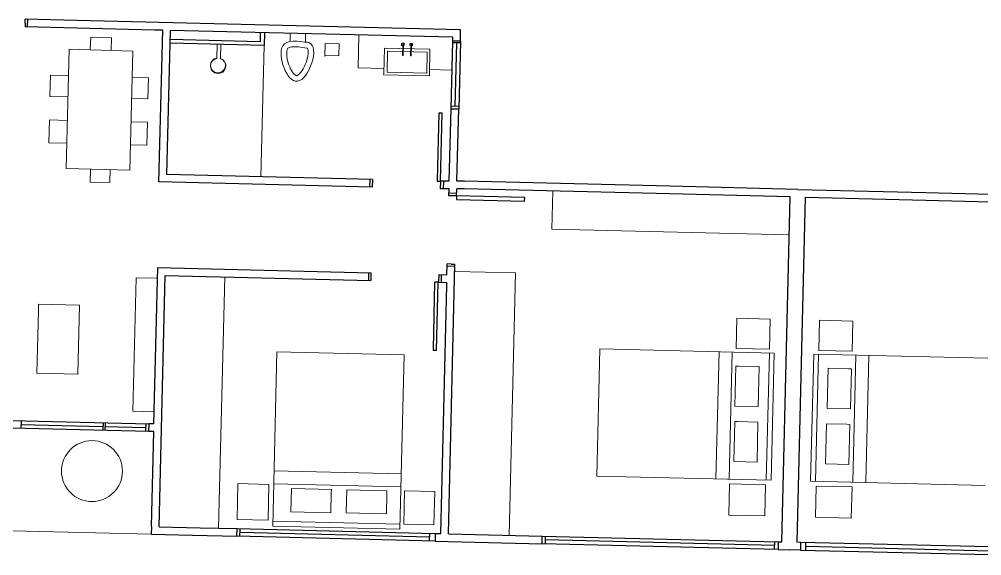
# Model space of a CAD drawing. Header units: millimetres. Extents: x 1418 to 1811, y 1796 to 1956.
# Drawn here: x 1470.76 to 1479.55, y 1866.2 to 1871.1 of the extents above; entities that cross this region are included whole.
import ezdxf

# ---------------------------------------------------------------- set-up
doc = ezdxf.new("R2010")
doc.units = ezdxf.units.MM
for name, color, linetype, lineweight in [('JANELAS', 5, 'Continuous', 25), ('layout', 253, 'Continuous', 13), ('LINHAFINA', 7, 'Continuous', 15), ('LINHAGROSSA', 7, 'Continuous', 30)]:
    doc.layers.add(name, color=color, linetype=linetype, lineweight=lineweight)

msp = doc.modelspace()

# ---------------------------------------------------------------- linework, layer by layer
at = {"layer": 'JANELAS'}
for p, q in [((1474.702, 1870.2816), (1474.7171, 1870.8989)), ((1474.7867, 1870.8819), (1474.7167, 1870.8836)), ((1474.7517, 1870.8828), (1474.7376, 1870.3024)), ((1474.7871, 1870.8972), (1474.7721, 1870.2799)), ((1474.7726, 1870.3016), (1474.7026, 1870.3033)), ((1470.0729, 1867.4508), (1471.9451, 1867.4053)), ((1471.9434, 1867.3343), (1470.0712, 1867.3799)), ((1470.7771, 1867.3627), (1470.7788, 1867.4337)), ((1470.7779, 1867.3982), (1471.5235, 1867.38)), ((1471.5244, 1867.4155), (1471.5226, 1867.3446)), ((1471.5448, 1867.344), (1471.5466, 1867.415)), ((1471.5457, 1867.3795), (1471.9161, 1867.3705)), ((1471.9152, 1867.335), (1471.917, 1867.406)), ((1472.7481, 1866.4473), (1474.5576, 1866.4032)), ((1472.7749, 1866.3765), (1472.7766, 1866.4466)), ((1474.5076, 1866.3694), (1472.7758, 1866.4116)), ((1474.5068, 1866.3344), (1474.5085, 1866.4044)), ((1474.5559, 1866.3332), (1472.7464, 1866.3772)), ((1477.6884, 1866.2569), (1475.5331, 1866.3094)), ((1475.5348, 1866.3795), (1477.6901, 1866.327)), ((1475.5641, 1866.3086), (1475.5658, 1866.3787)), ((1477.6578, 1866.2927), (1475.565, 1866.3437)), ((1477.6569, 1866.2577), (1477.6586, 1866.3278)), ((1480.0486, 1866.2696), (1477.8933, 1866.322)), ((1477.941, 1866.2508), (1477.9427, 1866.3208)), ((1477.8916, 1866.252), (1480.0469, 1866.1995)), ((1477.9419, 1866.2858), (1480.0188, 1866.2353))]:
    msp.add_line(p, q, dxfattribs=at)
at = {"layer": 'layout'}
for p, q in [((1473.2336, 1870.9664), (1473.2319, 1870.8947)), ((1473.3741, 1870.963), (1473.3723, 1870.8896)), ((1471.4118, 1870.9336), (1471.4079, 1870.8191)), ((1471.6005, 1870.929), (1471.4118, 1870.9336)), ((1471.5977, 1870.8126), (1471.6005, 1870.929)), ((1473.5537, 1870.8776), (1473.5508, 1870.7577)), ((1473.6795, 1870.8745), (1473.5537, 1870.8776)), ((1473.6769, 1870.7643), (1473.6795, 1870.8745)), ((1473.8609, 1870.9538), (1473.8536, 1870.6556)), ((1474.2486, 1870.8597), (1474.2491, 1870.8804)), ((1474.2491, 1870.8804), (1474.2752, 1870.8797)), ((1474.2752, 1870.8797), (1474.2747, 1870.8591)), ((1474.3245, 1870.8586), (1474.3249, 1870.877)), ((1474.3249, 1870.877), (1474.3495, 1870.8764)), ((1474.3495, 1870.8764), (1474.349, 1870.8565)), ((1474.7106, 1870.6347), (1474.7179, 1870.933)), ((1471.1879, 1869.7354), (1471.2144, 1870.8257)), ((1471.2144, 1870.8257), (1471.7953, 1870.8059)), ((1471.7953, 1870.8059), (1471.7689, 1869.7212)), ((1472.5667, 1870.8692), (1472.5636, 1870.7405)), ((1472.6013, 1870.8683), (1472.5982, 1870.7378)), ((1472.9959, 1870.8587), (1472.9667, 1869.6601)), ((1474.0875, 1870.6017), (1474.0932, 1870.8352)), ((1474.0932, 1870.8352), (1474.51, 1870.825)), ((1474.2747, 1870.8591), (1474.2486, 1870.8597)), ((1474.2607, 1870.8696), (1474.2582, 1870.7675)), ((1474.2667, 1870.8695), (1474.2607, 1870.8696)), ((1474.2642, 1870.7673), (1474.2667, 1870.8695)), ((1474.3491, 1870.8594), (1474.3245, 1870.8603)), ((1474.335, 1870.8675), (1474.3325, 1870.7636)), ((1474.3398, 1870.8677), (1474.335, 1870.8678)), ((1474.3373, 1870.7634), (1474.3398, 1870.8677)), ((1474.51, 1870.825), (1474.5041, 1870.5818)), ((1473.551, 1870.7674), (1473.6769, 1870.7643)), ((1474.2582, 1870.7675), (1474.2642, 1870.7673)), ((1474.3325, 1870.7636), (1474.3373, 1870.7634)), ((1473.8536, 1870.6556), (1474.0887, 1870.6498)), ((1474.5055, 1870.6397), (1474.7106, 1870.6347)), ((1471.0445, 1870.5863), (1471.0399, 1870.394)), ((1471.2085, 1870.5823), (1471.0445, 1870.5863)), ((1471.9392, 1870.5645), (1471.7895, 1870.5682)), ((1471.9345, 1870.3722), (1471.9392, 1870.5645)), ((1474.0864, 1870.592), (1474.0875, 1870.6017)), ((1474.5041, 1870.5818), (1474.0864, 1870.592)), ((1471.2038, 1870.39), (1471.0399, 1870.394)), ((1471.9345, 1870.3722), (1471.7848, 1870.3759)), ((1471.0346, 1870.1791), (1471.0295, 1869.9698)), ((1471.1986, 1870.1751), (1471.0346, 1870.1791)), ((1471.9293, 1870.1573), (1471.7796, 1870.161)), ((1471.9242, 1869.948), (1471.9293, 1870.1573)), ((1471.0295, 1869.9698), (1471.1935, 1869.9658)), ((1471.7745, 1869.9517), (1471.9242, 1869.948)), ((1471.7689, 1869.7212), (1471.1879, 1869.7354)), ((1471.4093, 1869.73), (1471.4064, 1869.612)), ((1471.5873, 1869.6076), (1471.5901, 1869.7256)), ((1471.4064, 1869.612), (1471.5873, 1869.6076)), ((1475.6225, 1869.1816), (1475.631, 1869.5289)), ((1477.7899, 1869.1289), (1475.6225, 1869.1816)), ((1475.2921, 1868.7817), (1474.736, 1868.7952)), ((1475.2338, 1866.3868), (1475.2921, 1868.7817)), ((1471.8269, 1868.7379), (1471.7973, 1867.5197)), ((1472.0222, 1868.7331), (1471.8269, 1868.7379)), ((1472.5801, 1866.4514), (1472.636, 1868.745)), ((1470.9342, 1868.439), (1470.9203, 1867.8655)), ((1470.9356, 1868.4964), (1470.9342, 1868.439)), ((1471.3088, 1868.4873), (1470.9356, 1868.4964)), ((1471.2935, 1867.8564), (1471.3088, 1868.4873)), ((1473.1124, 1868.0627), (1473.0736, 1866.471)), ((1474.2739, 1868.0344), (1473.1124, 1868.0627)), ((1476.0622, 1868.0887), (1476.0339, 1866.9272)), ((1477.6539, 1868.0499), (1476.0622, 1868.0887)), ((1477.1495, 1868.0622), (1477.1212, 1866.9007)), ((1477.2689, 1868.0593), (1477.2406, 1866.8978)), ((1474.2351, 1866.4427), (1474.2739, 1868.0344)), ((1477.5804, 1866.8895), (1477.6087, 1868.051)), ((1477.6256, 1866.8884), (1477.6539, 1868.0499)), ((1477.9851, 1866.8797), (1478.0134, 1868.0412)), ((1478.0134, 1868.0412), (1479.605, 1868.0024)), ((1478.0303, 1866.8786), (1478.0586, 1868.0401)), ((1478.3984, 1868.0318), (1478.3701, 1866.8703)), ((1478.5177, 1868.0289), (1478.4895, 1866.8674)), ((1477.294, 1867.5659), (1477.3029, 1867.9318)), ((1477.3029, 1867.9318), (1477.329, 1867.9309)), ((1477.329, 1867.9309), (1477.5145, 1867.9264)), ((1477.5145, 1867.9264), (1477.5056, 1867.5608)), ((1478.1466, 1867.911), (1478.1377, 1867.5454)), ((1478.3321, 1867.9065), (1478.1466, 1867.911)), ((1478.3581, 1867.9061), (1478.3321, 1867.9065)), ((1478.3492, 1867.5402), (1478.3581, 1867.9061)), ((1470.9203, 1867.8655), (1471.2935, 1867.8564)), ((1477.5056, 1867.5608), (1477.294, 1867.5659)), ((1478.1377, 1867.5454), (1478.3492, 1867.5402)), ((1471.7973, 1867.5197), (1471.9926, 1867.515)), ((1477.2843, 1867.059), (1477.2932, 1867.4249)), ((1477.2932, 1867.4249), (1477.3193, 1867.424)), ((1477.3193, 1867.424), (1477.5048, 1867.4195)), ((1477.5048, 1867.4195), (1477.4959, 1867.0539)), ((1478.1316, 1867.4042), (1478.1227, 1867.0386)), ((1478.3171, 1867.3997), (1478.1316, 1867.4042)), ((1478.3432, 1867.3994), (1478.3171, 1867.3997)), ((1478.3343, 1867.0335), (1478.3432, 1867.3994)), ((1477.4959, 1867.0539), (1477.2843, 1867.059)), ((1478.1227, 1867.0386), (1478.3343, 1867.0335)), ((1474.2474, 1866.9471), (1473.0859, 1866.9754)), ((1476.0339, 1866.9272), (1477.6256, 1866.8884)), ((1474.2445, 1866.8277), (1473.083, 1866.856)), ((1479.5768, 1866.841), (1477.9851, 1866.8797)), ((1473.2391, 1866.6007), (1473.2442, 1866.8123)), ((1473.2442, 1866.8123), (1473.6101, 1866.8034)), ((1473.6092, 1866.7773), (1473.6047, 1866.5918)), ((1473.6101, 1866.8034), (1473.6092, 1866.7773)), ((1473.746, 1866.591), (1473.7511, 1866.8026)), ((1473.7511, 1866.8026), (1474.117, 1866.7937)), ((1474.1161, 1866.7676), (1474.1116, 1866.5821)), ((1474.117, 1866.7937), (1474.1161, 1866.7676)), ((1473.6047, 1866.5918), (1473.2391, 1866.6007)), ((1474.1116, 1866.5821), (1473.746, 1866.591)), ((1473.0747, 1866.5162), (1474.2362, 1866.4879)), ((1473.0736, 1866.471), (1474.2351, 1866.4427))]:
    msp.add_line(p, q, dxfattribs=at)
for points in [[(1474.1234, 1870.8064), (1474.4848, 1870.7976), (1474.4802, 1870.6073), (1474.1187, 1870.6161)], [(1477.3046, 1868.0931), (1477.3113, 1868.3685), (1477.6156, 1868.3611), (1477.6089, 1868.0857)], [(1478.3643, 1868.0673), (1478.371, 1868.3427), (1478.0667, 1868.3501), (1478.06, 1868.0747)], [(1472.7559, 1866.8583), (1473.04, 1866.8514), (1473.032, 1866.5237), (1472.7479, 1866.5306)], [(1477.2383, 1866.5707), (1477.2452, 1866.8548), (1477.5729, 1866.8468), (1477.566, 1866.5627)], [(1478.3565, 1866.5435), (1478.3634, 1866.8276), (1478.0357, 1866.8356), (1478.0288, 1866.5514)], [(1474.2783, 1866.7919), (1474.5536, 1866.7852), (1474.5462, 1866.481), (1474.2709, 1866.4877)]]:
    msp.add_lwpolyline(points, close=True, dxfattribs=at)
msp.add_circle((1471.4234, 1866.9724), 0.2781, dxfattribs=at)
for centre, radius, start, end in [((1472.5755, 1870.6716), 0.0699, 99.82238, 71.11456), ((1472.5744, 1870.6766), 0.0679, 99.09478, 69.48123)]:
    msp.add_arc(centre, radius, start, end, dxfattribs=at)
msp.add_spline([(1473.3723, 1870.8896), (1473.4038, 1870.8845), (1473.3007, 1870.5314), (1473.1652, 1870.854), (1473.4038, 1870.8845)], degree=3, dxfattribs=at)
msp.add_open_spline([(1473.3898, 1870.835), (1473.3911, 1870.8336), (1473.397, 1870.8229), (1473.3984, 1870.7608), (1473.3788, 1870.6926), (1473.3402, 1870.6256), (1473.3285, 1870.6099), (1473.3075, 1870.5884), (1473.2982, 1870.5833), (1473.2916, 1870.5813), (1473.2927, 1870.5811), (1473.2806, 1870.587), (1473.268, 1870.5975), (1473.2309, 1870.6498), (1473.2087, 1870.7099), (1473.2007, 1870.7796), (1473.2012, 1870.7983), (1473.2062, 1870.8243), (1473.2095, 1870.8295), (1473.2175, 1870.8376), (1473.2273, 1870.8427), (1473.2793, 1870.8496), (1473.3332, 1870.8433), (1473.3898, 1870.835)], degree=3, knots=[0.006653, 0.006653, 0.006653, 0.006653, 0.101555, 0.101555, 0.286179, 0.286179, 0.356381, 0.356381, 0.426582, 0.426582, 0.496783, 0.496783, 0.584163, 0.584163, 0.765346, 0.765346, 0.841931, 0.841931, 0.918517, 0.918517, 1.019343, 1.019343, 1.191805, 1.191805, 1.191805, 1.191805], dxfattribs=at)
at = {"layer": 'LINHAFINA'}
msp.add_line((1470.0049, 1866.4439), (1471.9653, 1866.3962), dxfattribs=at)
at = {"layer": 'LINHAGROSSA'}
for p, q in [((1470.8138, 1871.0631), (1470.813, 1871.028)), ((1470.8138, 1871.0631), (1470.8147, 1871.0981)), ((1471.2863, 1871.0866), (1470.8147, 1871.0981)), ((1470.8356, 1871.0275), (1470.8373, 1871.0975)), ((1474.7897, 1871.0013), (1471.2863, 1871.0866)), ((1471.2846, 1871.0165), (1470.813, 1871.028)), ((1471.9949, 1870.9993), (1471.2846, 1871.0165)), ((1472.0693, 1870.9974), (1471.9949, 1870.9993)), ((1472.0356, 1869.6127), (1472.0693, 1870.9974)), ((1472.1074, 1869.681), (1472.1394, 1870.9957)), ((1474.7179, 1870.933), (1472.1394, 1870.9957)), ((1472.9607, 1870.9757), (1472.9587, 1870.8927)), ((1472.9987, 1870.9748), (1472.9959, 1870.8587)), ((1474.7871, 1870.8972), (1474.7897, 1871.0013)), ((1472.9959, 1870.8587), (1472.1366, 1870.8796)), ((1472.9587, 1870.8927), (1472.1374, 1870.9127)), ((1474.7171, 1870.8989), (1474.7179, 1870.933)), ((1474.7871, 1870.8972), (1474.7171, 1870.8989)), ((1474.6859, 1869.6183), (1474.702, 1870.2816)), ((1474.702, 1870.2816), (1474.7721, 1870.2799)), ((1474.7371, 1870.2808), (1474.737, 1870.2798)), ((1474.756, 1869.6203), (1474.7721, 1870.2799)), ((1474.5894, 1870.2419), (1474.5744, 1869.6259)), ((1474.6214, 1870.2411), (1474.5894, 1870.2419)), ((1474.6063, 1869.6183), (1474.6214, 1870.2411)), ((1473.9846, 1869.6353), (1472.1074, 1869.681)), ((1473.9829, 1869.5653), (1472.0356, 1869.6127)), ((1473.9605, 1869.6359), (1473.9587, 1869.5659)), ((1473.9846, 1869.6353), (1473.9829, 1869.5653)), ((1474.5744, 1869.6259), (1474.5742, 1869.6202)), ((1474.5742, 1869.6202), (1474.6063, 1869.6194)), ((1474.6059, 1869.5501), (1474.6076, 1869.6202)), ((1474.6859, 1869.6183), (1474.6076, 1869.6202)), ((1474.6335, 1869.5494), (1474.6352, 1869.6195)), ((1474.8237, 1869.6187), (1474.756, 1869.6203)), ((1476.7023, 1869.5729), (1474.8237, 1869.6187)), ((1477.8701, 1869.5445), (1476.7023, 1869.5729)), ((1474.6842, 1869.5482), (1474.6059, 1869.5501)), ((1474.6827, 1869.4866), (1474.6842, 1869.5482)), ((1474.7527, 1869.4849), (1474.6827, 1869.4866)), ((1474.7533, 1869.5073), (1474.6832, 1869.5091)), ((1474.7527, 1869.4849), (1474.7543, 1869.5502)), ((1474.7535, 1869.4854), (1474.7527, 1869.4533)), ((1475.3763, 1869.4702), (1474.7535, 1869.4854)), ((1474.822, 1869.5486), (1474.7543, 1869.5502)), ((1476.7006, 1869.5029), (1474.822, 1869.5486)), ((1475.3745, 1869.4382), (1475.3753, 1869.4703)), ((1477.7983, 1869.4762), (1476.7006, 1869.5029)), ((1477.7217, 1866.3262), (1477.7983, 1869.4762)), ((1477.8618, 1866.3228), (1477.9385, 1869.4727)), ((1477.8701, 1869.5445), (1479.0379, 1869.5161)), ((1477.9385, 1869.4727), (1479.0362, 1869.446)), ((1479.0379, 1869.5161), (1480.3176, 1869.4849)), ((1474.7527, 1869.4533), (1475.3688, 1869.4383)), ((1475.3688, 1869.4383), (1475.3745, 1869.4382)), ((1479.0362, 1869.446), (1480.3159, 1869.4149)), ((1474.6651, 1868.7657), (1474.6675, 1868.8638)), ((1474.7025, 1868.8629), (1474.6675, 1868.8638)), ((1474.6777, 1866.4003), (1474.7376, 1868.862)), ((1474.7025, 1868.8629), (1474.7376, 1868.862)), ((1471.9899, 1867.4042), (1472.0246, 1868.83)), ((1472.0246, 1868.83), (1473.9703, 1868.7826)), ((1473.9501, 1868.7831), (1473.9484, 1868.713)), ((1473.9703, 1868.7826), (1473.9686, 1868.7125)), ((1474.5923, 1868.6974), (1474.594, 1868.7674)), ((1474.594, 1868.7674), (1474.6651, 1868.7657)), ((1474.6147, 1868.6968), (1474.6164, 1868.7669)), ((1474.7371, 1868.8405), (1474.667, 1868.8422)), ((1472.0371, 1866.4646), (1472.0929, 1868.7582)), ((1472.0929, 1868.7582), (1473.9686, 1868.7125)), ((1474.5527, 1868.6984), (1474.5378, 1868.0823)), ((1474.5848, 1868.6976), (1474.5527, 1868.6984)), ((1474.5697, 1868.0748), (1474.5848, 1868.6976)), ((1474.5923, 1868.6974), (1474.6634, 1868.6956)), ((1474.6627, 1868.6675), (1474.6634, 1868.6956)), ((1474.6076, 1866.402), (1474.6627, 1868.6675)), ((1474.5378, 1868.0823), (1474.5376, 1868.0766)), ((1474.5376, 1868.0766), (1474.5697, 1868.0758)), ((1471.9434, 1867.3343), (1471.9451, 1867.4053)), ((1471.9899, 1867.4042), (1471.9451, 1867.4053)), ((1471.9881, 1867.3333), (1471.9434, 1867.3343)), ((1471.967, 1866.4663), (1471.9881, 1867.3333)), ((1471.967, 1866.4663), (1471.9653, 1866.3962)), ((1471.9653, 1866.3962), (1472.3404, 1866.3871)), ((1472.0371, 1866.4646), (1472.4122, 1866.4555)), ((1472.4122, 1866.4555), (1472.7481, 1866.4473)), ((1472.7464, 1866.3772), (1472.7481, 1866.4473)), ((1474.5576, 1866.4032), (1474.5559, 1866.3332)), ((1474.5576, 1866.4032), (1474.6076, 1866.402)), ((1474.6777, 1866.4003), (1475.5348, 1866.3795)), ((1472.3404, 1866.3871), (1472.7464, 1866.3772)), ((1474.5559, 1866.3332), (1474.676, 1866.3302)), ((1474.676, 1866.3302), (1475.5331, 1866.3094)), ((1475.5331, 1866.3094), (1475.5348, 1866.3795)), ((1477.6901, 1866.327), (1477.6884, 1866.2569)), ((1477.6901, 1866.327), (1477.7217, 1866.3262)), ((1477.8933, 1866.322), (1477.8618, 1866.3228)), ((1477.8933, 1866.322), (1477.8916, 1866.252)), ((1477.6884, 1866.2569), (1477.79, 1866.2545)), ((1477.8916, 1866.252), (1477.79, 1866.2545))]:
    msp.add_line(p, q, dxfattribs=at)

doc.saveas('drawing.dxf')
